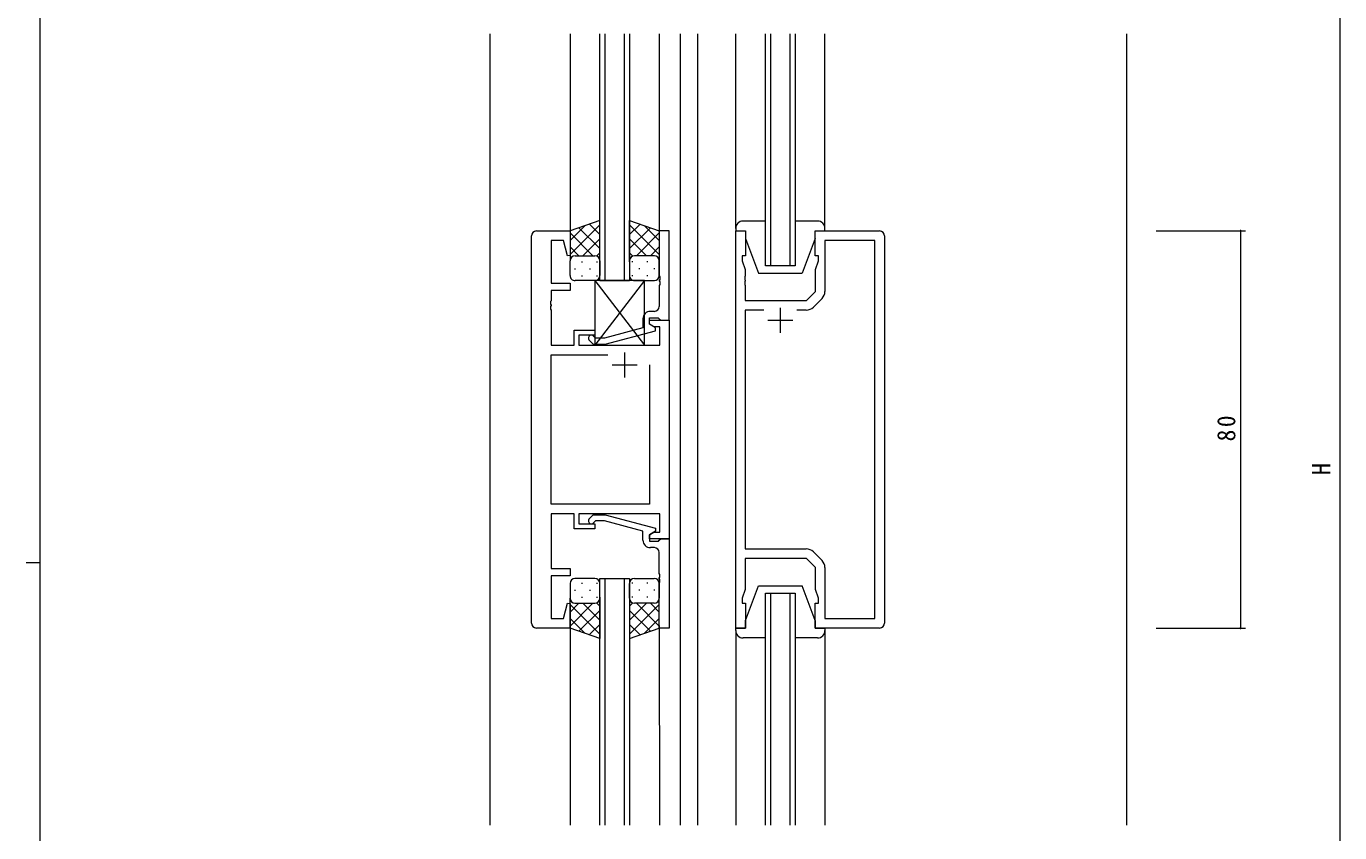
# Model space of a CAD drawing. Units: millimetres on the paper. Extents: x -420 to 373, y -297 to 267.
# Drawn here: x -420.5 to -155.7, y -52.5 to 110 of the extents above; entities that cross this region are included whole.
import ezdxf
from ezdxf.enums import TextEntityAlignment as Align

# ---------------------------------------------------------------- set-up
doc = ezdxf.new("R2010")
doc.units = ezdxf.units.MM
for name, color, linetype, lineweight in [('0-1_YKK_ZWAK', 7, 'Continuous', 9), ('0-3_YKK_12', 2, 'Continuous', 9), ('0-4_YKK_D', 6, 'Continuous', 9), ('0-6_YKK_13', 4, 'Continuous', 9), ('0-7_YKK_11', 7, 'Continuous', 9)]:
    doc.layers.add(name, color=color, linetype=linetype, lineweight=lineweight)
doc.styles.add('ＭＳ ゴシック', font='')
doc.styles.get('ＭＳ ゴシック').set_extended_font_data('MS Gothic')

msp = doc.modelspace()

# ---------------------------------------------------------------- linework, layer by layer
at = {"layer": '0-1_YKK_ZWAK'}
for p, q in [((-417.7, -260.6), (-417.7, 264.4)), ((-420.5, 1.9), (-417.7, 1.9))]:
    msp.add_line(p, q, dxfattribs=at)
at = {"layer": '0-3_YKK_12'}
for p, q in [((-327.05, 108.483), (-327.05, -51.017)), ((-310.857, 108.483), (-310.848, 68.233)), ((-304.849, 58.733), (-304.849, 108.483)), ((-303.849, 108.483), (-303.849, 58.733)), ((-299.849, 58.733), (-299.849, 108.483)), ((-298.849, 108.483), (-298.849, 58.733)), ((-292.861, 108.483), (-292.85, 68.233)), ((-288.65, 108.483), (-288.65, -51.017)), ((-285.15, 108.483), (-285.15, -51.017)), ((-277.45, 69.233), (-277.45, 108.483)), ((-271.45, 61.733), (-271.45, 108.483)), ((-270.45, 108.483), (-270.45, 61.733)), ((-266.45, 61.733), (-266.45, 108.483)), ((-265.45, 108.483), (-265.45, 61.733)), ((-259.45, 69.233), (-259.45, 108.483)), ((-198.65, 108.483), (-198.65, -51.017)), ((-265.45, 61.733), (-271.45, 61.733)), ((-304.849, 58.733), (-298.849, 58.733)), ((-293.85, 52.533), (-294.65, 52.533)), ((-293.85, 52.533), (-294.65, 52.533)), ((-293.848, 4.933), (-294.648, 4.933)), ((-304.855, -1.267), (-298.855, -1.267)), ((-304.855, -51.017), (-304.855, -1.267)), ((-303.855, -1.267), (-303.855, -51.017)), ((-299.855, -51.017), (-299.855, -1.267)), ((-298.855, -1.267), (-298.855, -51.017)), ((-271.45, -4.267), (-265.45, -4.267)), ((-271.45, -51.017), (-271.45, -4.267)), ((-270.45, -4.267), (-270.45, -51.017)), ((-266.45, -51.017), (-266.45, -4.267)), ((-265.45, -4.267), (-265.45, -51.017)), ((-310.853, -10.767), (-310.844, -51.017)), ((-292.855, -10.767), (-292.845, -51.017)), ((-277.45, -11.767), (-277.45, -51.017)), ((-259.45, -11.767), (-259.45, -51.017))]:
    msp.add_line(p, q, dxfattribs=at)
for points in [[(-290.85, 50.733), (-290.85, 68.733), (-292.85, 68.733), (-292.85, 59.691), (-292.73, 59.508), (-292.73, 58.958), (-292.85, 58.775), (-292.85, 58.691), (-292.73, 58.508), (-292.73, 57.958), (-292.85, 57.775), (-292.85, 53.533)], [(-290.85, 50.733), (-290.85, 68.733), (-292.85, 68.733), (-292.85, 59.691), (-292.73, 59.508), (-292.73, 58.958), (-292.85, 58.775), (-292.85, 58.691), (-292.73, 58.508), (-292.73, 57.958), (-292.85, 57.775), (-292.85, 53.533)], [(-306.974, 46.709), (-306.199, 45.933), (-303.753, 45.933), (-293.65, 48.64), (-293.65, 49.24), (-294.85, 49.933), (-294.85, 51.233), (-293.05, 51.233), (-292.85, 51.033), (-292.55, 50.733), (-290.85, 50.733)], [(-306.974, 46.709), (-306.199, 45.933), (-303.753, 45.933), (-293.65, 48.64), (-293.65, 49.24), (-294.85, 49.933), (-294.85, 51.233), (-293.05, 51.233), (-292.85, 51.033), (-292.55, 50.733), (-290.85, 50.733)], [(-296.15, 51.033), (-296.15, 49.213), (-303.911, 47.133), (-305.702, 47.133), (-306.126, 47.557)], [(-296.15, 51.033), (-296.15, 49.213), (-303.911, 47.133), (-305.701, 47.133), (-306.126, 47.557)], [(-306.972, 10.757), (-306.197, 11.533), (-303.752, 11.533), (-293.648, 8.826), (-293.648, 8.226), (-294.848, 7.533), (-294.848, 6.233), (-293.048, 6.233), (-292.848, 6.433), (-292.548, 6.733), (-290.848, 6.733)], [(-296.148, 6.433), (-296.148, 8.254), (-303.91, 10.333), (-305.7, 10.333), (-306.124, 9.909)], [(-290.848, 6.733), (-290.848, -11.267), (-292.848, -11.267), (-292.848, -2.225), (-292.728, -2.042), (-292.728, -1.492), (-292.848, -1.309), (-292.848, -1.225), (-292.728, -1.042), (-292.728, -0.492), (-292.848, -0.309), (-292.848, 3.933)]]:
    msp.add_lwpolyline(points, dxfattribs=at)
for centre, radius, start, end in [((-293.85, 53.533), 1, 270, 359.99998), ((-293.85, 53.533), 1, 270, 359.99998), ((-294.65, 51.033), 1.5, 90, 179.99998), ((-294.65, 51.033), 1.5, 90, 179.99998), ((-306.55, 47.133), 0.6, 44.99998, 225), ((-306.55, 47.133), 0.6, 44.99998, 225), ((-306.548, 10.333), 0.6, 134.99998, 315), ((-294.648, 6.433), 1.5, 180, 269.99998), ((-293.848, 3.933), 1, 0, 89.99998)]:
    msp.add_arc(centre, radius, start, end, dxfattribs=at)
at = {"layer": '0-4_YKK_D'}
for p, q in [((-155.65, 189.233), (-155.65, -146.767)), ((-192.65, 68.733), (-174.65, 68.733)), ((-175.65, 68.733), (-175.65, -11.267)), ((-192.65, -11.267), (-174.65, -11.267))]:
    msp.add_line(p, q, dxfattribs=at)
for centre, start, end in [((-175.65, 68.733), 90, 270), ((-175.65, 68.733), 270, 90), ((-175.65, -11.267), 90, 270), ((-175.65, -11.267), 270, 90)]:
    msp.add_arc(centre, 0.106, start, end, dxfattribs=at)
at = {"layer": '0-6_YKK_13'}
for p, q in [((-304.85, 70.876), (-310.85, 68.733)), ((-310.85, 64.001), (-304.85, 70.001)), ((-310.85, 66.83), (-307.89, 69.791)), ((-304.85, 65.182), (-309.046, 69.378)), ((-304.85, 68.01), (-306.962, 70.122)), ((-304.85, 62.512), (-304.85, 70.876)), ((-298.852, 70.876), (-292.852, 68.733)), ((-298.852, 62.512), (-298.852, 70.876)), ((-298.852, 68.01), (-296.74, 70.122)), ((-292.852, 64.001), (-298.852, 70.001)), ((-298.852, 65.182), (-294.656, 69.378)), ((-292.852, 66.83), (-295.813, 69.791)), ((-271.45, 70.733), (-275.95, 70.733)), ((-260.95, 70.733), (-265.45, 70.733)), ((-310.85, 68.733), (-310.85, 62.733)), ((-306.23, 63.733), (-310.85, 68.353)), ((-308.29, 63.733), (-304.85, 67.173)), ((-295.412, 63.733), (-298.852, 67.173)), ((-297.472, 63.733), (-292.852, 68.353)), ((-292.852, 68.733), (-292.852, 62.733)), ((-275.45, 67.233), (-272.85, 60.233)), ((-261.45, 67.233), (-264.05, 60.233)), ((-261.45, 67.233), (-261.45, 68.733)), ((-309.059, 63.733), (-310.85, 65.525)), ((-309.85, 63.733), (-306.25, 63.733)), ((-309.45, 63.733), (-305.85, 63.733)), ((-305.518, 63.677), (-304.85, 64.345)), ((-298.184, 63.677), (-298.852, 64.345)), ((-294.252, 63.733), (-297.852, 63.733)), ((-293.852, 63.733), (-297.452, 63.733)), ((-294.644, 63.733), (-292.852, 65.525)), ((-310.85, 59.733), (-310.85, 62.733)), ((-309.93, 61.097), (-309.73, 61.097)), ((-308.515, 62.512), (-308.315, 62.512)), ((-306.9, 61.097), (-306.7, 61.097)), ((-305.485, 62.512), (-305.285, 62.512)), ((-304.85, 62.733), (-304.85, 59.733)), ((-298.852, 62.733), (-298.852, 59.733)), ((-298.217, 62.512), (-298.417, 62.512)), ((-296.802, 61.097), (-297.002, 61.097)), ((-295.187, 62.512), (-295.387, 62.512)), ((-293.772, 61.097), (-293.972, 61.097)), ((-292.852, 59.733), (-292.852, 62.733)), ((-305.85, 58.733), (-309.85, 58.733)), ((-308.515, 59.682), (-308.315, 59.682)), ((-305.85, 58.733), (-295.85, 45.733)), ((-295.85, 58.733), (-305.85, 45.733)), ((-305.485, 59.682), (-305.285, 59.682)), ((-298.217, 59.682), (-298.417, 59.682)), ((-297.852, 58.733), (-293.852, 58.733)), ((-295.187, 59.682), (-295.387, 59.682)), ((-272.85, 60.233), (-264.05, 60.233)), ((-310.855, -2.267), (-310.855, -5.267)), ((-305.855, -1.267), (-309.855, -1.267)), ((-308.52, -2.215), (-308.32, -2.215)), ((-305.49, -2.215), (-305.29, -2.215)), ((-304.855, -5.267), (-304.855, -2.267)), ((-298.857, -5.267), (-298.857, -2.267)), ((-298.222, -2.215), (-298.422, -2.215)), ((-297.857, -1.267), (-293.857, -1.267)), ((-295.192, -2.215), (-295.392, -2.215)), ((-292.857, -2.267), (-292.857, -5.267)), ((-310.855, -11.267), (-310.855, -5.267)), ((-309.935, -3.63), (-309.735, -3.63)), ((-308.52, -5.045), (-308.32, -5.045)), ((-306.905, -3.63), (-306.705, -3.63)), ((-305.49, -5.045), (-305.29, -5.045)), ((-304.855, -5.045), (-304.855, -13.41)), ((-298.857, -5.045), (-298.857, -13.41)), ((-298.222, -5.045), (-298.422, -5.045)), ((-296.807, -3.63), (-297.007, -3.63)), ((-295.192, -5.045), (-295.392, -5.045)), ((-293.777, -3.63), (-293.977, -3.63)), ((-292.857, -11.267), (-292.857, -5.267)), ((-275.45, -9.767), (-272.85, -2.767)), ((-272.85, -2.767), (-264.05, -2.767)), ((-261.45, -9.767), (-264.05, -2.767)), ((-309.063, -6.267), (-310.855, -8.059)), ((-306.235, -6.267), (-310.855, -10.887)), ((-310.855, -6.535), (-304.855, -12.535)), ((-309.855, -6.267), (-306.255, -6.267)), ((-309.455, -6.267), (-305.855, -6.267)), ((-304.855, -7.715), (-309.051, -11.911)), ((-308.295, -6.267), (-304.855, -9.707)), ((-305.523, -6.21), (-304.855, -6.878)), ((-298.189, -6.21), (-298.857, -6.878)), ((-295.417, -6.267), (-298.857, -9.707)), ((-292.857, -6.535), (-298.857, -12.535)), ((-298.857, -7.715), (-294.661, -11.911)), ((-294.257, -6.267), (-297.857, -6.267)), ((-297.477, -6.267), (-292.857, -10.887)), ((-293.857, -6.267), (-297.457, -6.267)), ((-294.649, -6.267), (-292.857, -8.059)), ((-310.855, -9.363), (-307.894, -12.324)), ((-304.855, -10.544), (-306.967, -12.655)), ((-298.857, -10.544), (-296.745, -12.655)), ((-292.857, -9.363), (-295.818, -12.324)), ((-261.45, -9.767), (-261.45, -11.267)), ((-304.855, -13.41), (-310.855, -11.267)), ((-298.857, -13.41), (-292.857, -11.267)), ((-271.45, -13.267), (-275.95, -13.267)), ((-260.95, -13.267), (-265.45, -13.267))]:
    msp.add_line(p, q, dxfattribs=at)
for points in [[(-277.45, 69.233), (-277.45, 68.733), (-275.45, 68.733), (-275.45, 67.233)], [(-261.45, 68.733), (-259.45, 68.733), (-259.45, 69.233)], [(-277.45, -11.767), (-277.45, -11.267), (-275.45, -11.267), (-275.45, -9.767)], [(-261.45, -11.267), (-259.45, -11.267), (-259.45, -11.767)]]:
    msp.add_lwpolyline(points, dxfattribs=at)
msp.add_lwpolyline([(-295.85, 58.733), (-305.85, 58.733), (-305.85, 45.733), (-295.85, 45.733)], close=True, dxfattribs=at)
for centre, radius, start, end in [((-275.95, 69.233), 1.5, 90, 180), ((-260.95, 69.233), 1.5, 0, 90), ((-309.85, 62.733), 1, 89.99998, 179.99998), ((-309.85, 62.733), 1, 89.99998, 179.99998), ((-305.85, 62.733), 1, 359.99998, 89.99998), ((-305.85, 62.733), 1, 359.99998, 89.99998), ((-297.852, 62.733), 1, 89.99998, 179.99998), ((-297.852, 62.733), 1, 89.99998, 179.99998), ((-293.852, 62.733), 1, 359.99998, 89.99998), ((-293.852, 62.733), 1, 359.99998, 89.99998), ((-309.85, 59.733), 1, 179.99998, 269.99998), ((-305.85, 59.733), 1, 269.99998, 359.99998), ((-297.852, 59.733), 1, 179.99998, 269.99998), ((-293.852, 59.733), 1, 269.99998, 359.99998), ((-309.855, -2.267), 1, 90, 180), ((-305.855, -2.267), 1, 0, 90), ((-297.857, -2.267), 1, 90, 180), ((-293.857, -2.267), 1, 0, 90), ((-309.855, -5.267), 1, 180, 270), ((-309.855, -5.267), 1, 180, 270), ((-305.855, -5.267), 1, 270, 0), ((-305.855, -5.267), 1, 270, 0), ((-297.857, -5.267), 1, 180, 270), ((-297.857, -5.267), 1, 180, 270), ((-293.857, -5.267), 1, 270, 0), ((-293.857, -5.267), 1, 270, 0), ((-275.95, -11.767), 1.5, 180, 270), ((-260.95, -11.767), 1.5, 270, 0)]:
    msp.add_arc(centre, radius, start, end, dxfattribs=at)
at = {"layer": '0-7_YKK_11'}
for p, q in [((-318.648, -10.267), (-318.648, 67.733)), ((-247.45, 67.733), (-247.45, -10.267)), ((-268.45, 53.233), (-268.45, 48.233)), ((-260.036, 55.147), (-261.794, 53.389)), ((-293.85, 52.533), (-294.65, 52.533)), ((-271.8, 52.803), (-275.52, 52.803)), ((-270.95, 50.733), (-265.95, 50.733)), ((-263.208, 52.803), (-265.1, 52.803)), ((-299.848, 44.233), (-299.848, 39.233)), ((-302.348, 41.733), (-297.348, 41.733)), ((-294.848, 41.733), (-294.848, 13.663)), ((-293.848, 4.933), (-294.648, 4.933)), ((-261.794, 4.077), (-260.036, 2.319))]:
    msp.add_line(p, q, dxfattribs=at)
for points in [[(-317.648, 68.733), (-310.848, 68.733), (-310.848, 63.77), (-311.37, 63.701), (-312.201, 66.803), (-314.648, 66.803), (-314.648, 58.233), (-310.848, 58.233), (-310.848, 56.733), (-314.648, 56.733), (-314.648, 54.691), (-314.768, 54.508), (-314.768, 53.958), (-314.648, 53.775), (-314.648, 53.691), (-314.768, 53.508), (-314.768, 52.958), (-314.648, 52.775), (-314.648, 45.733), (-310.048, 45.733), (-310.048, 48.733), (-305.848, 48.733), (-305.848, 47.733), (-309.048, 47.733), (-309.048, 45.733), (-292.778, 45.733), (-292.778, 49.433), (-293.982, 49.433), (-294.848, 49.933), (-294.848, 50.733), (-290.848, 50.733), (-290.848, 6.733), (-294.848, 6.733), (-294.848, 7.533), (-293.982, 8.033), (-292.778, 8.033), (-292.778, 11.733), (-309.048, 11.733), (-309.048, 9.733), (-305.848, 9.733)], [(-290.85, 50.733), (-290.85, 68.733), (-292.85, 68.733), (-292.85, 59.691), (-292.73, 59.508), (-292.73, 58.958), (-292.85, 58.775), (-292.85, 58.691), (-292.73, 58.508), (-292.73, 57.958), (-292.85, 57.775), (-292.85, 53.533)], [(-277.45, -11.267), (-277.45, 68.733), (-275.45, 68.733), (-275.45, 63.733), (-276.15, 63.733), (-276.15, 62.733), (-275.52, 61.002), (-275.52, 59.691), (-275.64, 59.508), (-275.64, 58.958), (-275.52, 58.775), (-275.52, 58.691), (-275.64, 58.508), (-275.64, 57.958), (-275.52, 57.775), (-275.52, 54.733), (-263.179, 54.733), (-261.38, 56.533), (-261.38, 61.002), (-260.75, 62.733), (-260.75, 63.733), (-261.45, 63.733), (-261.45, 68.733), (-248.45, 68.733)], [(-259.45, 0.905), (-259.45, -9.337), (-249.38, -9.337), (-249.38, 66.803), (-259.45, 66.803), (-259.45, 56.562)], [(-306.975, 46.709), (-306.199, 45.933), (-303.754, 45.933), (-293.65, 48.64), (-293.65, 49.24), (-294.85, 49.933), (-294.85, 51.233), (-293.05, 51.233), (-292.85, 51.033), (-292.55, 50.733), (-290.85, 50.733)], [(-296.15, 51.033), (-296.15, 49.213), (-303.912, 47.133), (-305.702, 47.133), (-306.126, 47.557)], [(-271.8, 52.803), (-275.52, 52.803), (-275.52, 4.663), (-263.208, 4.663)], [(-294.848, 41.733), (-294.848, 13.663), (-314.648, 13.663), (-314.648, 43.803), (-303.199, 43.803)], [(-305.848, 9.733), (-305.848, 8.733), (-310.048, 8.733), (-310.048, 11.733), (-314.648, 11.733), (-314.648, 0.733), (-310.848, 0.733), (-310.848, -0.767), (-314.648, -0.767), (-314.648, -9.337), (-312.201, -9.337), (-311.37, -6.235), (-310.848, -6.304), (-310.848, -11.267), (-317.648, -11.267)], [(-306.973, 10.757), (-306.197, 11.533), (-303.752, 11.533), (-293.648, 8.826), (-293.648, 8.226), (-294.848, 7.533), (-294.848, 6.233), (-293.048, 6.233), (-292.848, 6.433), (-292.548, 6.733), (-290.848, 6.733)], [(-296.148, 6.433), (-296.148, 8.254), (-303.91, 10.333), (-305.7, 10.333), (-306.124, 9.909)], [(-290.848, 6.733), (-290.848, -11.267), (-292.848, -11.267), (-292.848, -2.225), (-292.728, -2.042), (-292.728, -1.492), (-292.848, -1.309), (-292.848, -1.225), (-292.728, -1.042), (-292.728, -0.492), (-292.848, -0.309), (-292.848, 3.933)], [(-248.45, -11.267), (-261.45, -11.267), (-261.45, -6.267), (-260.75, -6.267), (-260.75, -5.267), (-261.38, -3.536), (-261.38, 0.934), (-263.179, 2.733), (-275.52, 2.733), (-275.52, -3.536), (-276.15, -5.267), (-276.15, -6.267), (-275.45, -6.267), (-275.45, -11.267), (-277.45, -11.267)]]:
    msp.add_lwpolyline(points, dxfattribs=at)
for centre, radius, start, end in [((-317.648, 67.733), 1, 90, 179.99998), ((-248.45, 67.733), 1, 0, 89.99998), ((-261.45, 56.562), 2, 315, 0), ((-293.85, 53.533), 1, 270, 359.99998), ((-263.208, 54.803), 2, 269.99998, 314.99998), ((-294.65, 51.033), 1.5, 90, 179.99998), ((-306.55, 47.133), 0.6, 44.99998, 225), ((-306.548, 10.333), 0.6, 134.99998, 315), ((-294.648, 6.433), 1.5, 180, 269.99998), ((-293.848, 3.933), 1, 0, 89.99998), ((-263.208, 2.663), 2, 45, 90), ((-261.45, 0.905), 2, 359.99998, 44.99998), ((-317.648, -10.267), 1, 180, 269.99998), ((-248.45, -10.267), 1, 270, 359.99998)]:
    msp.add_arc(centre, radius, start, end, dxfattribs=at)

# ---------------------------------------------------------------- texts
at = {"layer": '0-4_YKK_D', "color": 3, "style": 'ＭＳ ゴシック'}
msp.add_text('H', height=3.666, rotation=90, dxfattribs=at).set_placement((-156.45, 19.508), align=Align.BOTTOM_LEFT)
at = {"layer": '0-4_YKK_D', "color": 3, "insert": (-176.65, 26.333), "char_height": 3.666, "attachment_point": 7, "rotation": 90, "style": 'ＭＳ ゴシック'}
msp.add_mtext('\\T1.21;\\W0.95;80', dxfattribs=at)

doc.saveas('drawing.dxf')
